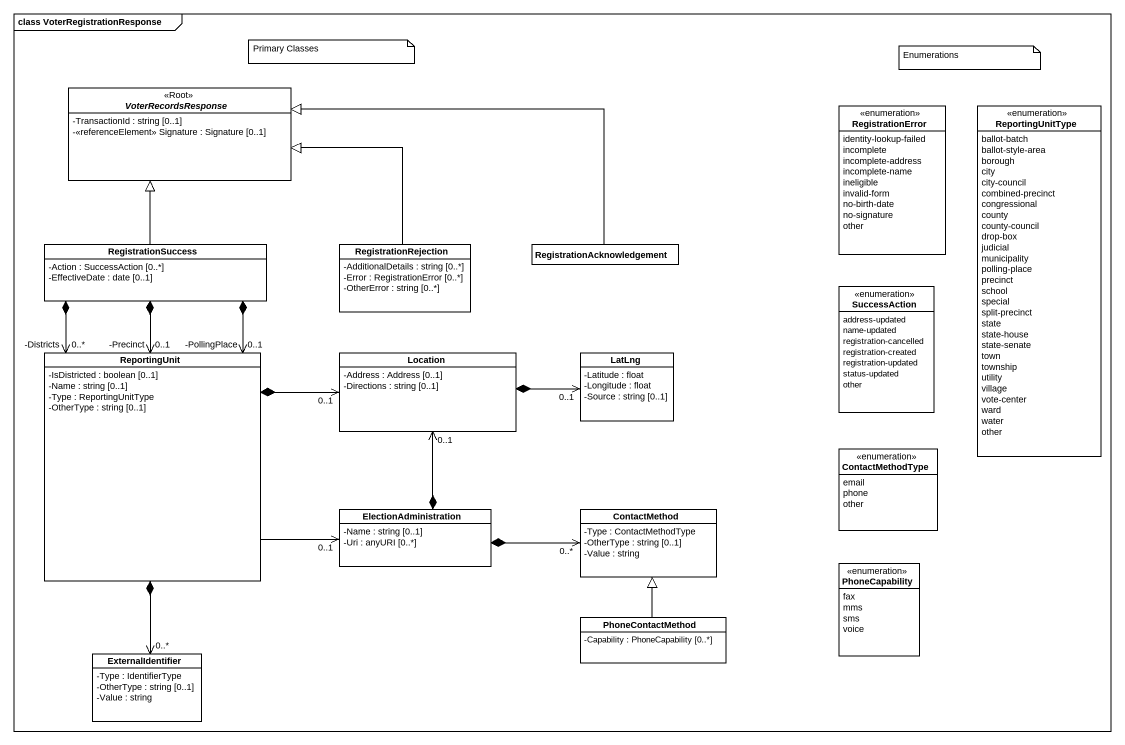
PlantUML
@startuml
mainframe class VoterRegistrationResponse
hide circle
hide empty members
skinparam classAttributeIconSize 0
abstract class VoterRecordsResponse <<Root>> {
  -TransactionId : string [0..1]
  -<<referenceElement>> Signature : Signature [0..1]
}
enum RegistrationError {
  identity-lookup-failed
  incomplete
  incomplete-address
  incomplete-name
  ineligible
  invalid-form
  no-birth-date
  no-signature
  other
}
enum ReportingUnitType {
  ballot-batch
  ballot-style-area
  borough
  city
  city-council
  combined-precinct
  congressional
  county
  county-council
  drop-box
  judicial
  municipality
  polling-place
  precinct
  school
  special
  split-precinct
  state
  state-house
  state-senate
  town
  township
  utility
  village
  vote-center
  ward
  water
  other
}
class RegistrationSuccess {
  -Action : SuccessAction [0..*]
  -EffectiveDate : date [0..1]
}
class RegistrationRejection {
  -AdditionalDetails : string [0..*]
  -Error : RegistrationError [0..*]
  -OtherError : string [0..*]
}
class RegistrationAcknowledgement
enum SuccessAction {
  address-updated
  name-updated
  registration-cancelled
  registration-created
  registration-updated
  status-updated
  other
}
class ReportingUnit {
  -IsDistricted : boolean [0..1]
  -Name : string [0..1]
  -Type : ReportingUnitType
  -OtherType : string [0..1]
}
class Location {
  -Address : Address [0..1]
  -Directions : string [0..1]
}
class LatLng {
  -Latitude : float
  -Longitude : float
  -Source : string [0..1]
}
enum ContactMethodType {
  email
  phone
  other
}
class ElectionAdministration {
  -Name : string [0..1]
  -Uri : anyURI [0..*]
}
class ContactMethod {
  -Type : ContactMethodType
  -OtherType : string [0..1]
  -Value : string
}
enum PhoneCapability {
  fax
  mms
  sms
  voice
}
class ExternalIdentifier {
  -Type : IdentifierType
  -OtherType : string [0..1]
  -Value : string
}
class PhoneContactMethod {
  -Capability : PhoneCapability [0..*]
}
RegistrationSuccess -up-|> VoterRecordsResponse
RegistrationSuccess *--> "-PollingPlace\n0..1" ReportingUnit
RegistrationSuccess *--> "-Precinct\n0..1" ReportingUnit
RegistrationSuccess *--> "-Districts\n0..*" ReportingUnit
RegistrationRejection -up-|> VoterRecordsResponse
RegistrationAcknowledgement -left-|> VoterRecordsResponse
ReportingUnit *-right-> "0..1" Location
ReportingUnit -right-> "0..1" ElectionAdministration
ReportingUnit *--> "0..*" ExternalIdentifier
Location *-right-> "0..1" LatLng
ElectionAdministration *-up-> "0..1" Location
ElectionAdministration *-right-> "0..*" ContactMethod
PhoneContactMethod -up-|> ContactMethod
note as N1
  Primary Classes
end note
note as N2
  Enumerations
end note
@enduml
